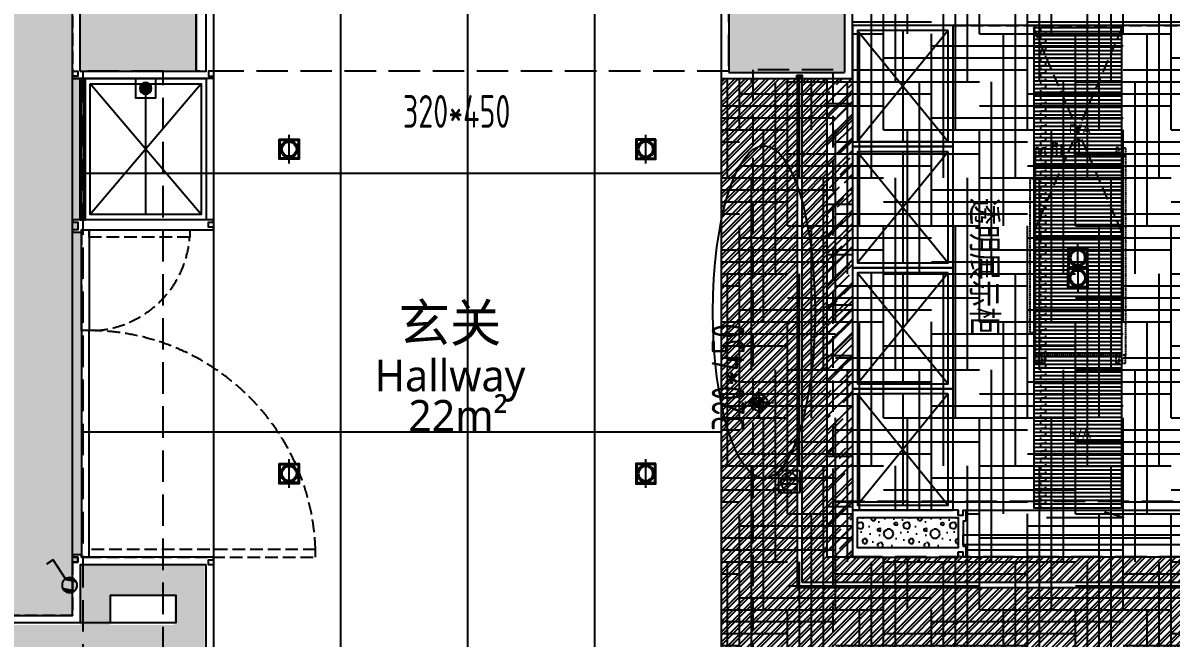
# Model space of a CAD drawing. Header units: millimetres. Extents: x -108767 to 78913, y -380878 to 1470.
# Drawn here: x 11823 to 16382, y -190231 to -187789 of the extents above; entities that cross this region are included whole.
import ezdxf
from ezdxf.enums import TextEntityAlignment as Align

# ---------------------------------------------------------------- set-up
doc = ezdxf.new("R2010")
doc.units = ezdxf.units.MM
doc.header["$LTSCALE"] = 10
doc.set_wipeout_variables(frame=1)
for name, pattern in [('__DASH', [0.35, 0.25, -0.1]), ('DASH', [0.35, 0.25, -0.1]), ('DOTE', [2.42, 2, -0.2, 0.02, -0.2])]:
    doc.linetypes.add(name, pattern=pattern)
for name, color, linetype in [('NW-01-wall(原有墙体)', 255, 'Continuous'), ('NW-01-完成面', 43, 'Continuous'), ('NW-01wall(新墙体)', 140, 'Continuous'), ('NW-01梁', 4, 'Continuous'), ('NW-02-fix(到顶家具)', 54, 'Continuous'), ('NW-02-light(平面灯具)', 12, 'Continuous'), ('NW-02-石材完成线', 153, 'Continuous'), ('NW-03-地面铺装', 8, 'Continuous'), ('NW-04-light(天花灯具)', 1, 'Continuous'), ('NW-04-天花造型粗线', 163, 'Continuous'), ('NW-door(门扇)', 12, 'Continuous'), ('NW-完成面（用于平面）', 43, 'Continuous'), ('NW-开关插座', 117, 'Continuous'), ('NW-开关面板', 147, 'Continuous'), ('NW-强弱电插座', 223, 'Continuous'), ('NW-强电插座', 223, 'Continuous'), ('NW-暖通设备', 161, 'Continuous'), ('NW-暖通风口', 33, 'Continuous'), ('PM-02家具', 3, 'Continuous'), ('平面图', 7, 'Continuous')]:
    doc.layers.add(name, color=color, linetype=linetype)
doc.styles.get("Standard").update_dxf_attribs({"font": ''})
doc.styles.add('TSSD_REIN', font='tssdeng.shx', dxfattribs={"width": 0.7, "bigfont": 'hztxt.shx'})
doc.styles.add('宋体', font='', dxfattribs={"width": 0.8})
doc.styles.add('黑体', font='', dxfattribs={"width": 0.8, "height": 3})
doc.styles.get('Standard').set_extended_font_data('SimSun')
doc.styles.get('宋体').set_extended_font_data('SimSun')
doc.styles.get('黑体').set_extended_font_data('Microsoft YaHei')
doc.linetypes.add('铝质LED灯条', pattern='A,12.7,-5.08,["AL.LED",宋体,S=2.54,R=0,X=-2.54,Y=-1.27],-10', length=27.78)
pattern_1 = [(0, (54.42, -56.26), (92.2296, 184.45919), [0, -184.45919]), (0, (-53.5, -81.16), (92.2296, 184.45919), [0, -184.45919]), (0, (6.46, -83), (92.2296, 184.45919), [0, -184.45919]), (0, (71.94, -28.6), (92.2296, 184.45919), [0, -184.45919]), (0, (-4.61, -92.23), (92.2296, 184.45919), [0, -184.45919]), (0, (90.39, 87.62), (92.2296, 184.45919), [0, -184.45919]), (0, (34.12, 72.86), (92.2296, 184.45919), [0, -184.45919]), (0, (63.64, 49.8), (92.2296, 184.45919), [0, -184.45919]), (0, (-86.7, 46.11), (92.2296, 184.45919), [0, -184.45919]), (0, (3.69, 37.81), (92.2296, 184.45919), [0, -184.45919]), (0, (-31.36, -9.22), (92.2296, 184.45919), [0, -184.45919]), (0, (-29.51, -78.4), (92.2296, 184.45919), [0, -184.45919]), (0, (39.66, -85.77), (92.2296, 184.45919), [0, -184.45919]), (0, (90.39, -4.61), (92.2296, 184.45919), [0, -184.45919]), (0, (-82.08, -33.2), (92.2296, 184.45919), [0, -184.45919]), (0, (-66.4, -1.84), (92.2296, 184.45919), [0, -184.45919]), (0, (5.53, -14.76), (92.2296, 184.45919), [0, -184.45919]), (0, (-20.29, -41.5), (92.2296, 184.45919), [0, -184.45919]), (0, (-35.05, 19.37), (92.2296, 184.45919), [0, -184.45919]), (0, (-11.99, 88.54), (92.2296, 184.45919), [0, -184.45919]), (0, (-74.7, -71.94), (92.2296, 184.45919), [0, -184.45919]), (0, (26.75, 50.73), (92.2296, 184.45919), [0, -184.45919]), (0, (-59.03, 53.5), (92.2296, 184.45919), [0, -184.45919]), (0, (-73.78, 77.47), (92.2296, 184.45919), [0, -184.45919]), (130.601294, (79.054, 29.865), (-461.1479683, 553.37757044), [8.09824, -3393.1611]), (18.434949, (65.878, 33.378), (461.1479726, 184.4591883), [8.33302, -1158.28932]), (90, (65.88, 25.47), (92.229595, 184.45919), [7.9054, -361.01297]), (161.565051, (73.784, 22.838), (-461.1479766, 184.459176), [8.33302, -1158.28932]), (53.130102, (73.784, 22.838), (92.229595, 184.459189), [8.78377, -913.51216]), (135, (80.81, -71.15), (-92.229606, 184.459177), [7.45328, -514.2761]), (45, (70.27, -71.15), (92.229594, 184.459189), [7.45328, -514.2761]), (135, (75.54, -76.42), (-92.229606, 184.459177), [7.45328, -514.2761]), (45, (75.54, -76.42), (92.229594, 184.459189), [7.45328, -514.2761]), (116.56505, (-7.9, 52.7), (-1e-05, 368.91837), [9.82055, -196.41107]), (180, (-12.3, 61.49), (-92.2296, 184.45919), [10.54053, -173.91866]), (63.43495, (-27.23, 52.7), (1e-07, 368.91838), [9.82055, -196.41107]), (116.56505, (-22.84, 43.92), (-1e-05, 368.91837), [9.82055, -196.41107]), (0, (-22.84, 43.92), (92.2296, 184.45919), [10.54053, -173.91866]), (63.43495, (-12.3, 43.92), (1e-07, 368.91838), [9.82055, -196.41107]), (107.102728, (61.4864, -9.662), (-276.6887736, 922.29594868), [11.94722, -5005.8852]), (143.972626, (57.973, 1.757), (-1752.362276, 1291.2143235), [11.94722, -2496.96889]), (180, (48.31, 8.78), (-92.2296, 184.45919), [11.4189, -173.04028]), (36.027373, (27.23, 1.757), (1752.3622853, 1291.2143111), [11.94722, -2496.96889]), (71.565051, (23.716, -8.784), (276.6887854, 922.2959447), [11.11069, -1155.51165]), (107.102728, (27.23, -20.203), (-276.6887736, 922.29594868), [11.94722, -5005.8852]), (143.972626, (36.892, -27.23), (-1752.362276, 1291.2143235), [11.94722, -2496.96889]), (0, (36.9, -27.23), (92.2296, 184.45919), [11.4189, -173.04028]), (36.027373, (48.311, -27.23), (1752.3622853, 1291.2143111), [11.94722, -2496.96889]), (71.565051, (57.973, -20.203), (276.6887854, 922.2959447), [11.11069, -1155.51165]), (150.255118, (63.243, 76.419), (-276.6887842, 184.4591867), [7.0817, -1480.07582]), (90, (57.09, 72.905), (92.229595, 184.45919), [7.02702, -361.89135]), (29.744881, (57.095, 72.905), (276.6887837, 184.4591882), [7.0817, -1480.07582]), (116.56505, (20.2, -54.46), (-1e-05, 368.91837), [9.82055, -196.41107]), (168.690067, (15.81, -45.676), (-830.0663521, 184.4591846), [8.95772, -1872.16411]), (41.185925, (0, -50.0675), (2305.7398558, 2029.05106764), [9.33728, -3912.31871]), (90, (0, -58.85), (92.229595, 184.45919), [8.78377, -360.1346]), (138.814074, (7.027, -65), (-2305.7398288, 2029.0510983), [9.33728, -3912.31871]), (16.699244, (7.027, -65), (3043.57661373, 922.29594078), [9.17053, -3842.45037]), (60.945396, (15.811, -62.365), (92.22959487, 184.45918847), [9.04345, -3789.20364]), (109.983106, (-57.0945, 22.838), (-461.14797504, 1291.2143218), [10.28114, -4307.79774]), (155.556045, (-60.608, 32.5), (-1198.98473437, 553.3775561), [10.61347, -4447.04414]), (24.4439547, (-79.932, 32.5), (1198.9847304, 553.37756493), [10.61347, -4447.04414]), (70.0168934, (-83.446, 22.838), (461.1479747, 1291.214322), [10.28114, -4307.79774]), (109.983106, (-79.932, 13.176), (-461.14797504, 1291.2143218), [10.28114, -4307.79774]), (160.016893, (-70.27, 9.662), (-461.1479749, 184.4591814), [10.28114, -2148.75827]), (19.9831065, (-70.27, 9.662), (461.147972, 184.4591895), [10.28114, -2148.75827]), (70.0168934, (-60.608, 13.176), (461.1479747, 1291.214322), [10.28114, -4307.79774]), (122.005383, (11.419, 6.149), (-92.2296072, 184.4591801), [8.2866, -1731.89791]), (18.434949, (-0.878, 10.54), (461.1479726, 184.4591883), [8.33302, -1158.28932]), (90, (-0.88, 2.635), (92.229595, 184.45919), [7.9054, -361.01297]), (161.565051, (7.027, 0), (-461.1479766, 184.459176), [8.33302, -1158.28932]), (54.462322, (7.027, 0), (645.6071612, 922.2959445), [7.55608, -3165.99978]), (116.56505, (-42.16, -38.65), (-1e-05, 368.91837), [9.82055, -196.41107]), (180, (-46.55, -29.86), (-92.2296, 184.45919), [9.66215, -174.79703]), (59.036243, (-61.486, -38.649), (92.2295948, 184.4591881), [10.24355, -2140.9016]), (120.963756, (-56.216, -47.432), (-92.2296071, 184.4591806), [10.24355, -2140.9016]), (0, (-56.22, -47.43), (92.2296, 184.45919), [9.66215, -174.79703]), (63.43495, (-46.55, -47.43), (1e-07, 368.91838), [9.82055, -196.41107])]

# ---------------------------------------------------------------- blocks, each defined once
blk = doc.blocks.new('A$C3F3C3A1A')
at = {"layer": 'PM-02家具', "color": 8}
for p, q in [((25, 8), (-25, 8)), ((0, -11), (0, 26))]:
    blk.add_line(p, q, dxfattribs=at)
at = {"layer": 'PM-02家具', "color": 12}
for points in [[(20, 15), (-20, 15), (-20, 0), (20, 0)], [(-12, 15), (-18, 15), (-18, 18), (-12, 18)], [(-4, 15), (-11, 15), (-11, 18), (-4, 18)], [(3, 15), (-3, 15), (-3, 18), (3, 18)], [(5, 15), (11, 15), (11, 18), (5, 18)], [(13, 15), (19, 15), (19, 18), (13, 18)]]:
    blk.add_lwpolyline(points, close=True, dxfattribs=at)
blk = doc.blocks.new('egfdfsdss')
blk.add_wipeout([(-42623.9, -173749.1), (-42603.9, -173749.1), (-42603.9, -173762.4), (-42623.9, -173762.4)])
at = {"layer": 'NW-01-完成面', "color": 251}
for points in [[(-42623.9, -173749.1), (-42603.9, -173749.1), (-42603.9, -173762.4), (-42623.9, -173762.4)], [(-42622.5, -173751.7), (-42605.2, -173751.7), (-42605.2, -173761.1), (-42622.5, -173761.1)]]:
    blk.add_lwpolyline(points, close=True, dxfattribs=at)
at = {"layer": 'NW-01-完成面', "extrusion": (0, 0, -1), "xscale": 0.3506010712517635, "yscale": 0.3506010712517635, "zscale": -0.3506010712517634, "rotation": 180.0000338488528}
blk.add_blockref('A$C3F3C3A1A', (42613.9, -173751.7), dxfattribs=at)
blk = doc.blocks.new('A$C640C06CE')
at = {"linetype": 'Continuous'}
for p, q in [((0, 611), (0, 534)), ((0, 534), (0, 611)), ((-243, 243), (-213, 213)), ((-213, 213), (-243, 243)), ((-182, 182), (-31, 31)), ((-31, 31), (-182, 182)), ((0, 458), (0, 78)), ((0, 78), (0, 458)), ((31, 31), (182, 182)), ((182, 182), (31, 31)), ((213, 213), (243, 243)), ((243, 243), (213, 213)), ((611, 0), (534, 0)), ((534, 0), (611, 0)), ((-611, 0), (-534, 0)), ((-534, 0), (-611, 0)), ((-458, 0), (-78, 0)), ((-78, 0), (-458, 0)), ((-243, -243), (-213, -213)), ((-213, -213), (-243, -243)), ((-182, -182), (-31, -31)), ((-31, -31), (-182, -182)), ((0, -78), (0, -458)), ((0, -458), (0, -78)), ((31, -31), (182, -182)), ((182, -182), (31, -31)), ((78, 0), (458, 0)), ((458, 0), (78, 0)), ((213, -213), (243, -243)), ((243, -243), (213, -213)), ((0, -534), (0, -611)), ((0, -611), (0, -534))]:
    blk.add_line(p, q, dxfattribs=at)
at = {"linetype": 'Continuous', "extrusion": (0, 0, -1)}
for major_axis, start_param, end_param in [((-358, 1), -0.003333, 0.613772), ((349, 78), 4.06277, 4.162216), ((349, 78), 4.06277, 4.162216), ((-358, 0), 0.888621, 2.252972), ((78.3, 0), 0.000513, 6.283698), ((78.3, 1), 3.385592, 4.494095), ((-39.1, 0.4), 3.131185, 9.41437), ((39.1, 0.4), 3.382419, 4.490922), ((-39.1, 0.4), 1.792263, 2.900766), ((-78.3, 1), 1.78909, 2.897593), ((-349, 78), 2.120969, 2.220415), ((-349, 78), 2.120969, 2.220415), ((358, 1), -0.613772, 0.003333), ((358, 1), 2.52782, 3.144925), ((-349, 78), -1.020623, -0.921177), ((-349, 78), -1.020623, -0.921177), ((-358, 0), 4.030214, 5.394564), ((-78.3, 1), -1.352502, -0.243999), ((-39.1, 0.4), -1.349329, -0.240826), ((39.1, 0.4), 0.240826, 1.349329), ((78.3, 1), 0.243999, 1.352502), ((349, 78), 0.921177, 1.020623), ((349, 78), 0.921177, 1.020623), ((-358, 1), 3.13826, 3.755365)]:
    blk.add_ellipse((0, 0), major_axis=major_axis, ratio=1, start_param=start_param, end_param=end_param, dxfattribs=at)
at = {"linetype": 'Continuous'}
for major_axis, start_param, end_param in [((-171, 105), 0.467757, 0.567203), ((-171, 105), 0.467757, 0.567203), ((-144, 140), -0.014456, 0.602649), ((-141, 143), -0.608759, 0.008346), ((-32.1, 30.1), 3.109878, 9.393063), ((-32.1, 30.1), 0.2, 1.308503), ((-14.8, 16.2), 3.186593, 9.469778), ((-31, 31.2), -1.336602, -0.228099), ((-15.1, 16), 0.25847, 1.366973), ((-146, 139), -0.825662, -0.726216), ((-146, 139), -0.825662, -0.726216), ((-16.1, 15), -1.374959, -0.266456), ((-15.1, 16), 3.400063, 4.508566), ((-143, 142), 4.028499, 5.392849), ((-32.1, 30.1), 3.341592, 4.450095), ((-171, 105), 3.609349, 3.708795), ((-171, 105), 3.609349, 3.708795), ((-143, 142), 0.886906, 2.251257), ((-31, 31.2), 1.804991, 2.913494), ((-16.1, 15), 1.766633, 2.875136), ((-146, 139), 2.315931, 2.415377), ((-146, 139), 2.315931, 2.415377), ((-141, 143), 2.532833, 3.149938), ((-144, 140), 3.127137, 3.744242)]:
    blk.add_ellipse((0, 0), major_axis=major_axis, ratio=1, start_param=start_param, end_param=end_param, dxfattribs=at)
blk = doc.blocks.new('*U246')
at = {"layer": 'NW-04-light(天花灯具)', "xscale": 0.004891755631052408, "yscale": 0.004891755631052408, "zscale": 0.004891755631052408, "rotation": 180}
blk.add_blockref('A$C640C06CE', (150846.46, -14076.76), dxfattribs=at)
blk = doc.blocks.new('嵌入式射灯1')
at = {"color": 250, "linetype": 'DOTE', "ltscale": 30}
blk.add_line((0, 100), (0, -100), dxfattribs=at)
blk.add_lwpolyline([(-100, 0, 0, 0, 0), (100, 0, 30, 0, 0), (154.9, 0, 0, 0, 0)], format="xyseb", dxfattribs=at)
blk.add_circle((0, 0), 60)
at = {"color": 250}
blk.add_circle((0, 0), 50, dxfattribs=at)
blk = doc.blocks.new('*U237')
at = {"layer": 'NW-04-light(天花灯具)', "color": 1, "ltscale": 15}
blk.add_lwpolyline([(150844.17, -14074.61), (150848.37, -14074.61), (150848.37, -14078.82), (150844.17, -14078.82)], close=True, dxfattribs=at)
at = {"layer": 'NW-04-light(天花灯具)', "color": 8, "ltscale": 15}
blk.add_lwpolyline([(150844.38, -14074.82), (150848.16, -14074.82), (150848.16, -14078.61), (150844.38, -14078.61)], close=True, dxfattribs=at)
at = {"layer": 'NW-04-light(天花灯具)', "color": 1, "linetype": 'DASH', "ltscale": 15, "xscale": 0.03000000000000001, "yscale": 0.03000000000000001, "zscale": 0.03000000000000001, "rotation": 180.0000000002703}
blk.add_blockref('嵌入式射灯1', (150846.27, -14076.71), dxfattribs=at)
blk = doc.blocks.new('fdsaghfjkd')
at = {"layer": 'NW-暖通风口', "color": 250, "linetype": '__DASH', "ltscale": 0.5}
for p, q in [((-474.8, -12.6), (-474.8, 0)), ((-474.8, 0), (-439.2, 0)), ((-439.2, -396.2), (-439.2, 0)), ((-439.2, 0), (439.2, 0)), ((-340.1, 0), (-340.1, 23.8)), ((-340.1, 23.8), (340.1, 23.8)), ((340.1, 23.8), (340.1, 0)), ((439.2, 0), (439.2, -396.2)), ((439.2, -396.2), (439.2, 0)), ((474.8, 0), (439.2, 0)), ((474.8, -12.6), (474.8, 0)), ((-474.8, -12.6), (-453.4, -12.6)), ((-453.4, -28), (-474.8, -28)), ((-474.8, -28), (-474.8, -40.6)), ((-474.8, -40.6), (-439.2, -40.6)), ((474.8, -40.6), (439.2, -40.6)), ((474.8, -12.6), (453.4, -12.6)), ((453.4, -28), (474.8, -28)), ((474.8, -28), (474.8, -40.6)), ((439.2, -75.5), (483.4, -75.5)), ((439.2, -93.3), (483.4, -93.3)), ((483.4, -75.5), (483.4, -84.4)), ((483.4, -78.5), (487.3, -78.5)), ((483.4, -93.3), (483.4, -84.4)), ((483.4, -90.2), (487.3, -90.2)), ((487.3, -94.7), (487.3, -74.1)), ((487.3, -74.1), (496.6, -74.1)), ((487.3, -94.7), (496.6, -94.7)), ((496.6, -74.1), (497.1, -74.6)), ((496.6, -94.7), (497.1, -94.1)), ((497.1, -74.6), (497.1, -94.1)), ((439.2, -114.3), (474.5, -114.3)), ((439.2, -124.1), (474.5, -124.1)), ((474.5, -114.3), (474.5, -119.2)), ((474.5, -117.3), (478.4, -117.3)), ((474.5, -124.1), (474.5, -119.2)), ((474.5, -121.1), (478.4, -121.1)), ((478.4, -125.5), (478.4, -112.8)), ((478.4, -112.8), (487.7, -112.8)), ((478.4, -125.5), (487.7, -125.5)), ((487.7, -112.8), (488.2, -113.4)), ((487.7, -125.5), (488.2, -125)), ((488.2, -113.4), (488.2, -125)), ((439.2, -174), (500.1, -174)), ((439.2, -191.8), (500.1, -191.8)), ((500.1, -174), (500.1, -182.9)), ((500.1, -177), (504, -177)), ((500.1, -191.8), (500.1, -182.9)), ((500.1, -188.7), (504, -188.7)), ((504, -193.2), (504, -172.6)), ((504, -172.6), (513.3, -172.6)), ((504, -193.2), (513.3, -193.2)), ((513.3, -172.6), (513.8, -173.1)), ((513.3, -193.2), (513.8, -192.6)), ((513.8, -173.1), (513.8, -192.6)), ((-474.8, -368.2), (-474.8, -355.6)), ((-474.8, -355.6), (-439.2, -355.6)), ((-453.4, -368.2), (-474.8, -368.2)), ((-474.8, -383.7), (-474.8, -396.2)), ((-474.8, -383.7), (-453.4, -383.7)), ((-474.8, -396.2), (-439.2, -396.2)), ((439.2, -396.2), (-439.2, -396.2)), ((474.8, -355.6), (439.2, -355.6)), ((474.8, -396.2), (439.2, -396.2)), ((453.4, -368.2), (474.8, -368.2)), ((474.8, -383.7), (453.4, -383.7)), ((474.8, -368.2), (474.8, -355.6)), ((474.8, -383.7), (474.8, -396.2))]:
    blk.add_line(p, q, dxfattribs=at)
for centre, start, end in [((-453.4, -20.3), 270, 90), ((453.4, -20.3), 90, 270), ((-453.4, -375.9), 270, 90), ((453.4, -375.9), 90, 270)]:
    blk.add_arc(centre, 7.74, start, end, dxfattribs=at)
blk = doc.blocks.new('A$C3a48497c')
at = {"layer": 'NW-01梁', "linetype": 'DASH', "ltscale": 50}
for points in [[(-7146, 4013), (-5032, 4013), (-5032, 3693), (-7146, 3693)], [(-4936, 590), (-4616, 590), (-4616, 3698), (-4936, 3698)], [(-7597, -1788), (-7277, -1788), (-7277, 3693), (-7597, 3693)], [(-1796, 1765), (-4616, 1765), (-4616, 1985), (-1796, 1985)]]:
    blk.add_lwpolyline(points, close=True, dxfattribs=at)
at = {"layer": 'NW-01梁', "color": 251, "style": 'TSSD_REIN', "width": 0.7}
blk.add_text('320*450', height=130, dxfattribs=at).set_placement((-6325.2, 3467.9))
blk.add_text('320*450', height=130, rotation=90, dxfattribs=at).set_placement((-4968.7, 2264.2))
blk = doc.blocks.new('*U61')
h = blk.add_hatch(color=256)
h.dxf.hatch_style = 1
edge = h.paths.add_edge_path()
edge.add_arc((0, 40), 30, 0, 360)
blk.add_lwpolyline([(-50, -10), (50, -10), (50, 90), (-50, 90)], close=True)
blk.add_circle((0, 40), 30)
blk = doc.blocks.new('*U264')
at = {"layer": 'NW-强电插座', "xscale": 0.7704166666280803, "yscale": 0.7704166666280803, "zscale": 0.7704166666280803}
blk.add_blockref('*U61', (225.9, 1986.4), dxfattribs=at)
blk = doc.blocks.new('ERWQEWQEWQEWQ')
at = {"layer": 'NW-强弱电插座'}
for p, q in [((0, 2.96), (2.96, 2.96)), ((0, 0), (0, 2.96)), ((0.34, 1.77), (2.63, 1.77)), ((2.96, 2.96), (2.96, 0)), ((2.96, 0), (0, 0)), ((0.34, 1.18), (2.63, 1.18))]:
    blk.add_line(p, q, dxfattribs=at)
blk.add_circle((1.48, 1.48), 1.18, dxfattribs=at)
blk = doc.blocks.new('*U259')
at = {"layer": 'NW-强电插座', "xscale": 29.12917476678007, "yscale": 29.12917476678007, "zscale": 29.12917476678007}
blk.add_blockref('ERWQEWQEWQEWQ', (182.8, 1978.7), dxfattribs=at)
blk = doc.blocks.new('_LINKPT1')
blk.add_line((0, 0), (0, 0))
blk = doc.blocks.new('fgregrt')
at = {"layer": 'NW-开关面板'}
for p, q in [((5135.44, -371.79), (5136.16, -371.07)), ((5137.56, -373.9), (5135.44, -371.79))]:
    blk.add_line(p, q, dxfattribs=at)
blk.add_circle((5138.27, -374.61), 1, dxfattribs=at)
for points in [[(5137.27, -374.61), (5137.27, -374.61), (5137.4, -375.11), (5137.4, -374.11)], [(5137.4, -375.11), (5137.4, -374.11), (5137.77, -375.48), (5137.77, -373.74)], [(5137.77, -375.48), (5137.77, -373.74), (5138.27, -375.61), (5138.27, -373.61)], [(5138.77, -375.48), (5138.77, -373.74), (5138.27, -375.61), (5138.27, -373.61)], [(5139.14, -375.11), (5139.14, -374.11), (5138.77, -375.48), (5138.77, -373.74)], [(5139.27, -374.61), (5139.27, -374.61), (5139.14, -375.11), (5139.14, -374.11)]]:
    blk.add_solid(points, dxfattribs=at)
at = {"layer": 'NW-开关面板', "xscale": 4.805045045043872, "yscale": 4.805045045043872, "zscale": 4.805045045043872, "rotation": 90}
for p in [(5137.27, -374.61), (5138.27, -373.61), (5139.27, -374.61)]:
    blk.add_blockref('_LINKPT1', p, dxfattribs=at)
at = {"layer": 'NW-开关面板', "width": 0.8, "flags": 9}
blk.add_attdef('A', (5139.27, -374.61), '', height=0.0000961, rotation=90, dxfattribs=at)
blk = doc.blocks.new('*U267')
at = {"layer": 'NW-开关插座', "xscale": 30.1, "yscale": 30.1, "zscale": 30.1}
blk.add_blockref('fgregrt', (-154436, 13289.8), dxfattribs=at)
blk = doc.blocks.new('gsdgsdfdsfgsd')
at = {"layer": 'NW-03-地面铺装', "color": 250}
for p, q in [((13083.9, -184279.5), (13083.9, -193480.5)), ((13587.9, -184279.5), (13587.9, -193480.5)), ((14091.9, -184279.5), (14091.9, -193480.5)), ((12579.9, -188010.5), (12579.9, -188570.5)), ((14595.9, -188386.8), (12049.9, -188386.8)), ((12579.9, -188610.5), (12579.9, -189910.5)), ((14595.9, -189413.6), (12054.9, -189413.6))]:
    blk.add_line(p, q, dxfattribs=at)
at = {"layer": 'NW-03-地面铺装', "linetype": 'DASH', "ltscale": 20}
blk.add_lwpolyline([(14595.9, -184509.5), (14595.9, -187480.5), (14595.9, -188010.5), (14595.9, -190440.5), (19621.9, -190440.5)], dxfattribs=at)

msp = doc.modelspace()

# ---------------------------------------------------------------- hatches: boundary and pattern name
at = {"layer": 'NW-01-wall(原有墙体)'}
h = msp.add_hatch(color=250, dxfattribs=at)
h.dxf.hatch_style = 1
h.paths.add_polyline_path([(12510.9, -187510.5), (12049.9, -187510.5), (12049.9, -187980.5), (12510.9, -187980.5)])
h = msp.add_hatch(color=250, dxfattribs=at)
h.dxf.hatch_style = 1
h.paths.add_polyline_path([(15086.7, -187519.5), (14625.9, -187519.5), (14625.9, -187986.5), (15086.7, -187986.5), (15086.7, -187763.5)])
at = {"layer": 'NW-02-fix(到顶家具)', "linetype": 'Continuous'}
h = msp.add_hatch(dxfattribs=at)
h.set_pattern_fill('AR-RROOF', color=250, scale=2, angle=45)
h.set_pattern_definition([(45, (0, -2851), (43.10523, 114.947278), [762, -101.6, 254, -50.8]), (45, (29.814, -2785.265), (-83.695987, 11.853938), [152.4, -16.764, 304.8, -38.1]), (45, (-12.572, -2802.507), (162.722241, 210.856414), [406.4, -71.12, 203.2, -50.8])])
h.paths.add_polyline_path([(15016.7, -188010.5), (15116.7, -188010.5), (15116.7, -189910.5), (15016.7, -189910.5)])
at = {"layer": 'NW-03-地面铺装'}
h = msp.add_hatch(dxfattribs=at)
h.set_pattern_fill('AR-SAND', color=250, scale=3)
h.paths.add_polyline_path([(6305.9, -184359.5), (6592.9, -184359.5), (6592.9, -184209.5), (12019.9, -184209.5), (12019.9, -184509.5), (12049.9, -184509.5), (12049.9, -187480.5), (12019.9, -187480.5), (12019.9, -188010.5), (12049.9, -188010.5), (12049.9, -188570.5), (12019.9, -188570.5), (12019.9, -188575.5), (12019.9, -188580.5), (12039.9, -188580.5), (12039.9, -188610.5), (12019.9, -188610.5), (12019.9, -188620.5), (12054.9, -188620.5), (12054.9, -189900.5), (12019.9, -189900.5), (12019.9, -189910.5), (12039.9, -189910.5), (12039.9, -189930.5), (12019.9, -189930.5), (12019.9, -190141.5), (6592.9, -190141.5), (6592.9, -189628.5), (6305.9, -189628.5)])
at = {"layer": 'NW-04-天花造型粗线'}
h = msp.add_hatch(dxfattribs=at)
h.set_pattern_fill('AR-SAND', color=250, scale=3)
h.paths.add_polyline_path([(12019.9, -190141.5), (11030.3, -190141.5), (11030.3, -184209.5), (12019.9, -184209.5)])
h = msp.add_hatch(dxfattribs=at)
h.set_pattern_fill('ANSI32', color=250, scale=3)
h.paths.add_polyline_path([(19624.9, -190030.5), (14896.7, -190030.5), (14896.7, -188010.5), (14595.9, -188010.5), (14595.9, -190430.5), (19624.9, -190430.5)])
at = {"layer": '平面图'}
h = msp.add_hatch(dxfattribs=at)
h.set_pattern_fill('14砌块砖隔墙', color=250, scale=184.459189, style=0, pattern_type=2)
h.set_pattern_definition(pattern_1)
h.paths.add_polyline_path([(15136.7, -189753.5), (15536.7, -189753.5), (15536.7, -189873.5), (15136.7, -189873.5)])
h = msp.add_hatch(dxfattribs=at)
h.set_pattern_fill('14砌块砖隔墙', color=250, scale=184.459189, style=0, pattern_type=2)
h.set_pattern_definition(pattern_1)
h.paths.add_polyline_path([(12169.9, -190179.2), (12169.9, -190063.3), (12424.2, -190063.3), (12424.2, -190179.2)], flags=16)
h.paths.add_polyline_path([(12544.2, -189940.5), (12049.9, -189940.5), (12049.9, -190179.2), (7865.9, -190179.2), (7865.9, -190286.9), (7865.9, -190306.9), (7865.9, -193580.5), (7985.9, -193580.5), (7985.9, -190299.2), (11182.2, -190299.2), (12544.2, -190299.2)])

# ---------------------------------------------------------------- linework, layer by layer
at = {"layer": 'NW-01-wall(原有墙体)'}
for p, q in [((12049.9, -187980.5), (12049.9, -187510.5)), ((12510.9, -187980.5), (12510.9, -187510.5)), ((14625.9, -187519.5), (14625.9, -187986.5)), ((15086.7, -187986.5), (15086.7, -187519.5)), ((12049.9, -187980.5), (12510.9, -187980.5)), ((14625.9, -187986.5), (15084.9, -187986.5))]:
    msp.add_line(p, q, dxfattribs=at)
msp.add_lwpolyline([(12549.9, -187510.5), (12510.9, -187510.5), (12510.9, -187980.5), (12549.9, -187980.5)], close=True, dxfattribs=at)
at = {"layer": 'NW-01wall(新墙体)'}
for points in [[(15136.7, -189753.5), (15536.7, -189753.5), (15536.7, -189873.5), (15136.7, -189873.5)], [(12549.9, -189941.5), (12049.9, -189941.5), (12049.9, -190171.5), (7865.9, -190171.5), (7865.9, -190279.2), (7865.9, -190299.2), (7865.9, -193580.5), (7985.9, -193580.5), (7985.9, -190291.5), (11182.2, -190291.5), (12549.9, -190291.5)]]:
    msp.add_lwpolyline(points, close=True, dxfattribs=at)
msp.add_lwpolyline([(12169.9, -190171.5), (12169.9, -190061.5), (12429.9, -190061.5), (12429.9, -190171.5), (12049.9, -190171.5)], dxfattribs=at)
at = {"layer": 'NW-02-fix(到顶家具)', "color": 8, "ltscale": 10}
for p, q in [((15496.7, -187819.5), (15136.7, -188260.5)), ((15136.7, -187819.5), (15496.7, -188260.5)), ((12049.9, -188015.5), (12049.9, -188565.5)), ((12069.9, -188015.5), (12069.9, -188565.5)), ((12529.9, -188550.5), (12089.9, -188030.5)), ((12529.9, -188030.5), (12089.9, -188550.5)), ((15496.7, -188300.5), (15136.7, -188741.5)), ((15136.7, -188300.5), (15496.7, -188741.5)), ((15496.7, -188781.5), (15136.7, -189222.5)), ((15136.7, -188781.5), (15496.7, -189222.5)), ((15496.7, -189262.5), (15136.7, -189703.5)), ((15136.7, -189262.5), (15496.7, -189703.5))]:
    msp.add_line(p, q, dxfattribs=at)
at = {"layer": 'NW-02-fix(到顶家具)', "color": 251, "ltscale": 10}
for p, q in [((15116.7, -188110.5), (15016.7, -188110.5)), ((15116.7, -188310.5), (15016.7, -188310.5)), ((15116.7, -188510.5), (15016.7, -188510.5)), ((15116.7, -188710.5), (15016.7, -188710.5)), ((15116.7, -188910.5), (15016.7, -188910.5)), ((15116.7, -189110.5), (15016.7, -189110.5)), ((15116.7, -189310.5), (15016.7, -189310.5)), ((15116.7, -189510.5), (15016.7, -189510.5)), ((15116.7, -189710.5), (15016.7, -189710.5))]:
    msp.add_line(p, q, dxfattribs=at)
at = {"layer": 'NW-02-fix(到顶家具)', "ltscale": 10}
for points in [[(19994.9, -187199.5), (19994.9, -187799.5), (15116.7, -187799.5), (15116.7, -187199.5)], [(15516.7, -187799.5), (15116.7, -187799.5), (15116.7, -188280.5), (15516.7, -188280.5)], [(12049.9, -188010.5), (12549.9, -188010.5), (12549.9, -188570.5), (12049.9, -188570.5)], [(12069.9, -188010.5), (12549.9, -188010.5), (12549.9, -188570.5), (12069.9, -188570.5)], [(15016.7, -188010.5), (15116.7, -188010.5), (15116.7, -189910.5), (15016.7, -189910.5)], [(15516.7, -188280.5), (15116.7, -188280.5), (15116.7, -188761.5), (15516.7, -188761.5)], [(15516.7, -188761.5), (15116.7, -188761.5), (15116.7, -189242.5), (15516.7, -189242.5)], [(15516.7, -189242.5), (15116.7, -189242.5), (15116.7, -189723.5), (15516.7, -189723.5)]]:
    msp.add_lwpolyline(points, close=True, dxfattribs=at)
at = {"layer": 'NW-02-fix(到顶家具)', "color": 8, "ltscale": 10}
for points in [[(15496.7, -187819.5), (15136.7, -187819.5), (15136.7, -188260.5), (15496.7, -188260.5)], [(12089.9, -188030.5), (12529.9, -188030.5), (12529.9, -188550.5), (12089.9, -188550.5)], [(15496.7, -188300.5), (15136.7, -188300.5), (15136.7, -188741.5), (15496.7, -188741.5)], [(15496.7, -188781.5), (15136.7, -188781.5), (15136.7, -189222.5), (15496.7, -189222.5)], [(15496.7, -189262.5), (15136.7, -189262.5), (15136.7, -189703.5), (15496.7, -189703.5)]]:
    msp.add_lwpolyline(points, close=True, dxfattribs=at)
at = {"layer": 'NW-02-fix(到顶家具)', "ltscale": 10}
for points in [[(12055.9, -188030.5), (12049.9, -188030.5), (12049.9, -188025.5), (12052.9, -188025.5), (12052.9, -188015.5), (12049.9, -188015.5), (12049.9, -188010.5), (12069.9, -188010.5), (12069.9, -188015.5), (12066.9, -188015.5), (12066.9, -188025.5), (12069.9, -188025.5), (12069.9, -188030.5), (12063.9, -188030.5)], [(12055.9, -188550.5), (12049.9, -188550.5), (12049.9, -188555.5), (12052.9, -188555.5), (12052.9, -188565.5), (12049.9, -188565.5), (12049.9, -188570.5), (12069.9, -188570.5), (12069.9, -188565.5), (12066.9, -188565.5), (12066.9, -188555.5), (12069.9, -188555.5), (12069.9, -188550.5), (12063.9, -188550.5)]]:
    msp.add_lwpolyline(points, dxfattribs=at)
at = {"layer": 'NW-02-fix(到顶家具)', "color": 251, "ltscale": 10}
msp.add_lwpolyline([(12055.9, -188020.5), (12063.9, -188020.5), (12063.9, -188550.5), (12055.9, -188550.5)], close=True, dxfattribs=at)
at = {"layer": 'NW-02-light(平面灯具)', "linetype": '铝质LED灯条'}
for p, q in [((15316.7, -187819.5), (15316.7, -188260.5)), ((12309.9, -188030.5), (12309.9, -188550.5)), ((15316.7, -188300.5), (15316.7, -188741.5)), ((15316.7, -188781.5), (15316.7, -189222.5)), ((15316.7, -189262.5), (15316.7, -189703.5))]:
    msp.add_line(p, q, dxfattribs=at)
at = {"layer": 'NW-02-石材完成线'}
msp.add_ellipse((14765.4, -188936.9), major_axis=(0, 660), ratio=0.307393, dxfattribs=at)
at = {"layer": 'NW-03-地面铺装', "linetype": 'DASH', "ltscale": 20}
msp.add_lwpolyline([(12019.9, -187480.5), (12019.9, -188010.5), (12049.9, -188010.5), (12049.9, -188570.5), (12019.9, -188570.5), (12019.9, -188575.5), (12019.9, -188580.5), (12039.9, -188580.5), (12039.9, -188610.5), (12019.9, -188610.5), (12019.9, -188620.5), (12054.9, -188620.5), (12054.9, -189900.5), (12019.9, -189900.5), (12019.9, -189910.5), (12039.9, -189910.5), (12039.9, -189930.5), (12019.9, -189930.5), (12019.9, -190141.5), (6592.9, -190141.5)], dxfattribs=at)
at = {"layer": 'NW-04-天花造型粗线', "color": 8}
for p, q in [((15836.7, -187824), (16186.7, -187824)), ((15836.7, -187839), (16186.7, -187839)), ((15836.7, -187854), (16186.7, -187854)), ((15836.7, -187869), (16186.7, -187869)), ((15836.7, -187884), (16186.7, -187884)), ((15836.7, -187899), (16186.7, -187899)), ((15836.7, -187914), (16186.7, -187914)), ((15836.7, -187929), (16186.7, -187929)), ((15836.7, -187944), (16186.7, -187944)), ((15836.7, -187959), (16186.7, -187959)), ((15836.7, -187974), (16186.7, -187974)), ((15836.7, -187989), (16186.7, -187989)), ((15836.7, -188004), (16186.7, -188004)), ((15836.7, -188019), (16186.7, -188019)), ((15836.7, -188034), (16186.7, -188034)), ((15836.7, -188049), (16186.7, -188049)), ((15836.7, -188064), (16186.7, -188064)), ((15836.7, -188079), (16186.7, -188079)), ((15836.7, -188094), (16186.7, -188094)), ((15836.7, -188109), (16186.7, -188109)), ((15836.7, -188124), (16186.7, -188124)), ((15836.7, -188139), (16186.7, -188139)), ((15836.7, -188154), (16186.7, -188154)), ((15836.7, -188169), (16186.7, -188169)), ((15836.7, -188184), (16186.7, -188184)), ((15836.7, -188199), (16186.7, -188199)), ((15836.7, -188214), (16186.7, -188214)), ((15836.7, -188229), (16186.7, -188229)), ((15836.7, -188244), (16186.7, -188244)), ((15836.7, -188259), (16186.7, -188259)), ((15836.7, -188274), (16186.7, -188274)), ((15836.7, -188289), (16186.7, -188289)), ((15836.7, -188304), (16186.7, -188304)), ((15836.7, -188319), (16186.7, -188319)), ((15836.7, -188334), (16186.7, -188334)), ((15836.7, -188349), (16186.7, -188349)), ((15836.7, -188364), (16186.7, -188364)), ((15836.7, -188379), (16186.7, -188379)), ((15836.7, -188394), (16186.7, -188394)), ((15836.7, -188409), (16186.7, -188409)), ((15836.7, -188424), (16186.7, -188424)), ((15836.7, -188439), (16186.7, -188439)), ((15836.7, -188454), (16186.7, -188454)), ((15836.7, -188469), (16186.7, -188469)), ((15836.7, -188484), (16186.7, -188484)), ((15836.7, -188499), (16186.7, -188499)), ((15836.7, -188514), (16186.7, -188514)), ((15836.7, -188529), (16186.7, -188529)), ((15836.7, -188544), (16186.7, -188544)), ((15836.7, -188559), (16186.7, -188559)), ((15836.7, -188574), (16186.7, -188574)), ((15836.7, -188589), (16186.7, -188589)), ((15836.7, -188604), (16186.7, -188604)), ((15836.7, -188619), (16186.7, -188619)), ((15836.7, -188634), (16186.7, -188634)), ((15836.7, -188649), (16186.7, -188649)), ((15836.7, -188664), (16186.7, -188664)), ((15836.7, -188679), (16186.7, -188679)), ((15836.7, -188694), (16186.7, -188694)), ((15836.7, -188709), (16186.7, -188709)), ((15836.7, -188724), (16186.7, -188724)), ((15836.7, -188739), (16186.7, -188739)), ((15836.7, -188754), (16186.7, -188754)), ((15836.7, -188769), (16186.7, -188769)), ((15836.7, -188784), (16186.7, -188784)), ((15836.7, -188799), (16186.7, -188799)), ((15836.7, -188814), (16186.7, -188814)), ((15836.7, -188829), (16186.7, -188829)), ((15836.7, -188844), (16186.7, -188844)), ((15836.7, -188859), (16186.7, -188859)), ((15836.7, -188874), (16186.7, -188874)), ((15836.7, -188889), (16186.7, -188889)), ((15836.7, -188904), (16186.7, -188904)), ((15836.7, -188919), (16186.7, -188919)), ((15836.7, -188934), (16186.7, -188934)), ((15836.7, -188949), (16186.7, -188949)), ((15836.7, -188964), (16186.7, -188964)), ((15836.7, -188979), (16186.7, -188979)), ((15836.7, -188994), (16186.7, -188994)), ((15836.7, -189009), (16186.7, -189009)), ((15836.7, -189024), (16186.7, -189024)), ((15836.7, -189039), (16186.7, -189039)), ((15836.7, -189054), (16186.7, -189054)), ((15836.7, -189069), (16186.7, -189069)), ((15836.7, -189084), (16186.7, -189084)), ((15836.7, -189099), (16186.7, -189099)), ((15836.7, -189114), (16186.7, -189114)), ((15836.7, -189129), (16186.7, -189129)), ((15836.7, -189144), (16186.7, -189144)), ((15836.7, -189159), (16186.7, -189159)), ((15836.7, -189174), (16186.7, -189174)), ((15836.7, -189189), (16186.7, -189189)), ((15836.7, -189204), (16186.7, -189204)), ((15836.7, -189219), (16186.7, -189219)), ((15836.7, -189234), (16186.7, -189234)), ((15836.7, -189249), (16186.7, -189249)), ((15836.7, -189264), (16186.7, -189264)), ((15836.7, -189279), (16186.7, -189279)), ((15836.7, -189294), (16186.7, -189294)), ((15836.7, -189309), (16186.7, -189309)), ((15836.7, -189324), (16186.7, -189324)), ((15836.7, -189339), (16186.7, -189339)), ((15836.7, -189354), (16186.7, -189354)), ((15836.7, -189369), (16186.7, -189369)), ((15836.7, -189384), (16186.7, -189384)), ((15836.7, -189399), (16186.7, -189399)), ((15836.7, -189414), (16186.7, -189414)), ((15836.7, -189429), (16186.7, -189429)), ((15836.7, -189444), (16186.7, -189444)), ((15836.7, -189459), (16186.7, -189459)), ((15836.7, -189474), (16186.7, -189474)), ((15836.7, -189489), (16186.7, -189489)), ((15836.7, -189504), (16186.7, -189504)), ((15836.7, -189519), (16186.7, -189519)), ((15836.7, -189534), (16186.7, -189534)), ((15836.7, -189549), (16186.7, -189549)), ((15836.7, -189564), (16186.7, -189564)), ((15836.7, -189579), (16186.7, -189579)), ((15836.7, -189594), (16186.7, -189594)), ((15836.7, -189609), (16186.7, -189609)), ((15836.7, -189624), (16186.7, -189624)), ((15836.7, -189639), (16186.7, -189639)), ((15836.7, -189654), (16186.7, -189654)), ((15836.7, -189669), (16186.7, -189669)), ((15836.7, -189684), (16186.7, -189684)), ((15836.7, -189699), (16186.7, -189699))]:
    msp.add_line(p, q, dxfattribs=at)
at = {"layer": 'NW-04-天花造型粗线'}
for p, q in [((12019.9, -189930.5), (12019.9, -187980.5)), ((12579.9, -187980.5), (12579.9, -189940.5)), ((15566.7, -189723.5), (19174.9, -189723.5)), ((19174.9, -189910.5), (15566.7, -189910.5))]:
    msp.add_line(p, q, dxfattribs=at)
at = {"layer": 'NW-04-天花造型粗线', "color": 161}
msp.add_lwpolyline([(16186.7, -187809), (15836.7, -187809), (15836.7, -189714), (16186.7, -189714)], close=True, dxfattribs=at)
at = {"layer": 'NW-04-天花造型粗线', "color": 251, "linetype": 'DASH', "ltscale": 2}
msp.add_lwpolyline([(15863.6, -187809), (15863.6, -187824), (15883.6, -187824), (15883.6, -187839), (15863.6, -187839), (15863.6, -187854), (15883.6, -187854), (15883.6, -187869), (15863.6, -187869), (15863.6, -187884), (15883.6, -187884), (15883.6, -187899), (15863.6, -187899), (15863.6, -187914), (15883.6, -187914), (15883.6, -187929), (15863.6, -187929), (15863.6, -187944), (15883.6, -187944), (15883.6, -187959), (15863.6, -187959), (15863.6, -187974), (15883.6, -187974), (15883.6, -187989), (15863.6, -187989), (15863.6, -188004), (15883.6, -188004), (15883.6, -188019), (15863.6, -188019), (15863.6, -188034), (15883.6, -188034), (15883.6, -188049), (15863.6, -188049), (15863.6, -188064), (15883.6, -188064), (15883.6, -188079), (15863.6, -188079), (15863.6, -188094), (15883.6, -188094), (15883.6, -188109), (15863.6, -188109), (15863.6, -188124), (15883.6, -188124), (15883.6, -188139), (15863.6, -188139), (15863.6, -188154), (15883.6, -188154), (15883.6, -188169), (15863.6, -188169), (15863.6, -188184), (15883.6, -188184), (15883.6, -188199), (15863.6, -188199), (15863.6, -188214), (15883.6, -188214), (15883.6, -188229), (15863.6, -188229), (15863.6, -188244), (15883.6, -188244), (15883.6, -188259), (15863.6, -188259), (15863.6, -188274), (15883.6, -188274), (15883.6, -188289), (15863.6, -188289), (15863.6, -188304), (15883.6, -188304), (15883.6, -188319), (15863.6, -188319), (15863.6, -188334), (15883.6, -188334), (15883.6, -188349), (15863.6, -188349), (15863.6, -188364), (15883.6, -188364), (15883.6, -188379), (15863.6, -188379), (15863.6, -188394), (15883.6, -188394), (15883.6, -188409), (15863.6, -188409), (15863.6, -188424), (15883.6, -188424), (15883.6, -188439), (15863.6, -188439), (15863.6, -188454), (15883.6, -188454), (15883.6, -188469), (15863.6, -188469), (15863.6, -188484), (15883.6, -188484), (15883.6, -188499), (15863.6, -188499), (15863.6, -188514), (15883.6, -188514), (15883.6, -188529), (15863.6, -188529), (15863.6, -188544), (15883.6, -188544), (15883.6, -188559), (15863.6, -188559), (15863.6, -188574), (15883.6, -188574), (15883.6, -188589), (15863.6, -188589), (15863.6, -188604), (15883.6, -188604), (15883.6, -188619), (15863.6, -188619), (15863.6, -188634), (15883.6, -188634), (15883.6, -188649), (15863.6, -188649), (15863.6, -188664), (15883.6, -188664), (15883.6, -188679), (15863.6, -188679), (15863.6, -188694), (15883.6, -188694), (15883.6, -188709), (15863.6, -188709), (15863.6, -188724), (15883.6, -188724), (15883.6, -188739), (15863.6, -188739), (15863.6, -188754), (15883.6, -188754), (15883.6, -188769), (15863.6, -188769), (15863.6, -188784), (15883.6, -188784), (15883.6, -188799), (15863.6, -188799), (15863.6, -188814), (15883.6, -188814), (15883.6, -188829), (15863.6, -188829), (15863.6, -188844), (15883.6, -188844), (15883.6, -188859), (15863.6, -188859), (15863.6, -188874), (15883.6, -188874), (15883.6, -188889), (15863.6, -188889), (15863.6, -188904), (15883.6, -188904), (15883.6, -188919), (15863.6, -188919), (15863.6, -188934), (15883.6, -188934), (15883.6, -188949), (15863.6, -188949), (15863.6, -188964), (15883.6, -188964), (15883.6, -188979), (15863.6, -188979), (15863.6, -188994), (15883.6, -188994), (15883.6, -189009), (15863.6, -189009), (15863.6, -189024), (15883.6, -189024), (15883.6, -189039), (15863.6, -189039), (15863.6, -189054), (15883.6, -189054), (15883.6, -189069), (15863.6, -189069), (15863.6, -189084), (15883.6, -189084), (15883.6, -189099), (15863.6, -189099), (15863.6, -189114), (15883.6, -189114), (15883.6, -189129), (15863.6, -189129), (15863.6, -189144), (15883.6, -189144), (15883.6, -189159), (15863.6, -189159), (15863.6, -189174), (15883.6, -189174), (15883.6, -189189), (15863.6, -189189), (15863.6, -189204), (15883.6, -189204), (15883.6, -189219), (15863.6, -189219), (15863.6, -189234), (15883.6, -189234), (15883.6, -189249), (15863.6, -189249), (15863.6, -189264), (15883.6, -189264), (15883.6, -189279), (15863.6, -189279), (15863.6, -189294), (15883.6, -189294), (15883.6, -189309), (15863.6, -189309), (15863.6, -189324), (15883.6, -189324), (15883.6, -189339), (15863.6, -189339), (15863.6, -189354), (15883.6, -189354), (15883.6, -189369), (15863.6, -189369), (15863.6, -189384), (15883.6, -189384), (15883.6, -189399), (15863.6, -189399), (15863.6, -189414), (15883.6, -189414), (15883.6, -189429), (15863.6, -189429), (15863.6, -189444), (15883.6, -189444), (15883.6, -189459), (15863.6, -189459), (15863.6, -189474), (15883.6, -189474), (15883.6, -189489), (15863.6, -189489), (15863.6, -189504), (15883.6, -189504), (15883.6, -189519), (15863.6, -189519), (15863.6, -189534), (15883.6, -189534), (15883.6, -189549), (15863.6, -189549), (15863.6, -189564), (15883.6, -189564), (15883.6, -189579), (15863.6, -189579), (15863.6, -189594), (15883.6, -189594), (15883.6, -189609), (15863.6, -189609), (15863.6, -189624), (15883.6, -189624), (15883.6, -189639), (15863.6, -189639), (15863.6, -189654), (15883.6, -189654), (15883.6, -189669), (15863.6, -189669), (15863.6, -189684), (15883.6, -189684), (15883.6, -189699), (15863.6, -189699), (15863.6, -189714)], dxfattribs=at)
at = {"layer": 'NW-door(门扇)'}
for points in [[(12054.9, -188610.5), (12084.9, -188610.5), (12084.9, -189010.5), (12054.9, -189010.5)], [(12084.9, -189010.5), (12054.9, -189010.5), (12054.9, -189910.5), (12084.9, -189910.5)], [(12084.9, -189010.5), (12054.9, -189010.5), (12054.9, -189910.5), (12084.9, -189910.5)], [(15556.7, -189822), (16476.7, -189822), (16476.7, -189862), (15556.7, -189862)]]:
    msp.add_lwpolyline(points, close=True, dxfattribs=at)
at = {"layer": 'NW-door(门扇)', "color": 8, "linetype": 'DASH', "ltscale": 20}
for points in [[(12084.9, -188640.5), (12084.9, -188610.5), (12484.9, -188610.5), (12484.9, -188640.5)], [(12984.8, -189910.6), (12984.8, -189880.6), (12084.8, -189880.6), (12084.8, -189910.6)]]:
    msp.add_lwpolyline(points, close=True, dxfattribs=at)
at = {"layer": 'NW-door(门扇)', "color": 250}
msp.add_lwpolyline([(15887.1, -189753.5), (16193, -189753.5), (16118.5, -189732.4)], dxfattribs=at)
at = {"layer": 'NW-door(门扇)', "color": 8, "linetype": 'DASH', "ltscale": 20}
for centre, radius, start, end in [((12084.9, -188610.5), 401.1, 273.5624, 355.7108), ((12084.8, -189910.6), 900.1, 1.91, 90.0074)]:
    msp.add_arc(centre, radius, start, end, dxfattribs=at)
at = {"layer": 'NW-完成面（用于平面）'}
for p, q in [((12054.9, -189900.5), (12019.9, -189900.5)), ((12054.9, -189910.5), (12054.9, -189900.5)), ((12579.9, -189910.5), (12054.9, -189910.5))]:
    msp.add_line(p, q, dxfattribs=at)
for points in [[(15116.7, -188010.5), (15116.7, -187199.5), (19394.9, -187199.5), (19394.9, -184278.7), (21854.9, -184278.7), (21854.9, -189547.5), (19204.9, -189547.5), (19204.9, -189723.5)], [(15016.7, -187480.5), (14595.9, -187480.5), (14595.9, -188010.5), (15116.7, -188010.5)], [(12019.9, -187980.5), (12019.9, -187510.5)], [(12579.9, -187510.5), (12579.9, -187980.5)], [(12019.9, -187980.5), (12039.9, -187980.5), (12039.9, -188000.5), (12019.9, -188000.5), (12019.9, -188010.5)], [(12579.9, -187980.5), (12559.9, -187980.5), (12559.9, -188000.5), (12579.9, -188000.5), (12579.9, -188010.5)], [(12579.9, -188000.5), (12579.9, -188010.5), (12019.9, -188010.5), (12019.9, -188000.5)], [(15536.7, -189743.5), (15536.7, -189723.5), (15116.7, -189723.5), (15116.7, -189910.5), (15536.7, -189910.5), (15536.7, -189890.5)], [(12019.9, -189930.5), (12039.9, -189930.5), (12039.9, -189910.5), (12019.9, -189910.5), (12019.9, -189900.5)], [(11030.3, -190141.5), (12019.9, -190141.5), (12019.9, -189930.5)], [(12579.9, -189940.5), (12559.9, -189940.5), (12559.9, -189920.5), (12579.9, -189920.5), (12579.9, -189910.5)], [(12579.9, -189940.5), (12579.9, -190443.6)]]:
    msp.add_lwpolyline(points, dxfattribs=at)
msp.add_lwpolyline([(12019.9, -188570.5), (12019.9, -188580.5), (12039.9, -188580.5), (12039.9, -188610.5), (12019.9, -188610.5), (12019.9, -188620.5), (12054.9, -188620.5), (12054.9, -188610.5), (12579.9, -188610.5), (12579.9, -188600.5), (12559.9, -188600.5), (12559.9, -188580.5), (12579.9, -188580.5), (12579.9, -188570.5)], close=True, dxfattribs=at)
at = {"layer": 'NW-完成面（用于平面）', "color": 32}
for points in [[(15536.7, -189723.5), (15536.7, -189743.5), (15556.7, -189743.5), (15556.7, -189723.5), (15566.7, -189723.5), (15566.7, -189767)], [(15566.7, -189767), (15556.7, -189767), (15556.7, -189867), (15566.7, -189867)], [(15566.7, -189867), (15566.7, -189910.5), (15556.7, -189910.5), (15556.7, -189890.5), (15536.7, -189890.5), (15536.7, -189910.5)]]:
    msp.add_lwpolyline(points, dxfattribs=at)
at = {"layer": 'NW-暖通设备', "color": 251, "linetype": 'DASH', "ltscale": 20}
for p, q in [((16186.7, -188619), (15836.7, -187809)), ((16186.7, -187809), (15836.7, -188619))]:
    msp.add_line(p, q, dxfattribs=at)

# ---------------------------------------------------------------- block references
at = {"layer": 'NW-04-light(天花灯具)', "yscale": 19.008, "zscale": 19.008}
for name, p, xscale in [('*U237', (-2854406, 79279.7), 19.008), ('*U237', (2881581.8, 79279.7), -19.008), ('*U246', (-2852543.2, 78274.1), 19.008), ('*U237', (-2854406, 77991.6), 19.008), ('*U237', (2881581.8, 77991.6), -19.008)]:
    msp.add_blockref(name, p, dxfattribs=dict(at, xscale=xscale))
at = {"layer": 'NW-强弱电插座', "xscale": -0.9984580498866216, "yscale": 0.9984580498866216, "zscale": 0.9984580498866216}
for name, p, rotation in [('*U264', (14324, -187823.4), 90), ('*U259', (14641.1, -187591.8), 180), ('*U267', (14022.8, -190207.1), 78.33030639755425)]:
    msp.add_blockref(name, p, dxfattribs=dict(at, rotation=rotation))

# ---------------------------------------------------------------- texts
at = {"color": 40, "style": '黑体'}
for s, height, p in [('玄关', 150, (13518.1, -189055.3)), ('Hallway', 125, (13518.9, -189251.9)), ('22m²', 125, (13551, -189411.4))]:
    msp.add_text(s, height=height, dxfattribs=at).set_placement(p, align=Align.CENTER)
at = {"color": 251, "insert": (15581.3, -188482.3), "char_height": 100, "attachment_point": 7, "rotation": 270, "style": '黑体'}
msp.add_mtext_dynamic_manual_height_columns('{\\fSimSun|b0|i0|c134|p2;透明展示柜}', width=1029.846, gutter_width=12.5, heights=[0], dxfattribs=at)
at = {"layer": 'NW-暖通风口', "color": 40, "style": '黑体'}
for p in [(16019.7, -188212.8, -203.3), (16019.7, -189418.8, -203.3)]:
    msp.add_attdef('R/A', text='', height=42, dxfattribs=at).set_placement(p, align=Align.MIDDLE)

# ---------------------------------------------------------------- next in the draw order: block references
at = {"layer": 'NW-完成面（用于平面）'}
msp.add_blockref('egfdfsdss', (57520.5, -14248), dxfattribs=at)

# ---------------------------------------------------------------- next in the draw order: linework, layer by layer
at = {"layer": 'NW-04-天花造型粗线'}
for points in [[(14595.9, -188010.5), (14595.9, -190430.5), (19621.9, -190430.5)], [(14916.7, -190010.5), (14916.7, -188010.5), (14896.7, -188010.5), (14896.7, -190030.5), (19624.9, -190030.5), (19624.9, -190010.5), (14916.7, -190010.5)]]:
    msp.add_lwpolyline(points, dxfattribs=at)

# ---------------------------------------------------------------- next in the draw order: wipeouts: each hides what was drawn before it
at = {"color": 32}
msp.add_wipeout([(15971.7, -188681.6), (16051.6, -188681.6), (16051.6, -188761.5), (15971.7, -188761.5)], dxfattribs=at).dxf.layer = 'NW-04-天花造型粗线'

# ---------------------------------------------------------------- next in the draw order: hatches: boundary and pattern name
at = {"layer": 'NW-04-天花造型粗线'}
h = msp.add_hatch(dxfattribs=at)
h.set_pattern_fill('ANSI32', color=250, scale=3)
h.set_pattern_definition([(45, (119.9, -0.014), (-20.2055763, 20.2055763), []), (45, (133.37, -0.014), (-20.2055763, 20.2055763), [])])
h.paths.add_polyline_path([(19624.9, -189910.5), (15016.6, -189910.5), (15016.6, -188010.5), (14916.7, -188010.5), (14916.7, -190010.5), (19624.9, -190010.5)])

# ---------------------------------------------------------------- next in the draw order: linework, layer by layer
at = {"layer": 'NW-04-天花造型粗线', "color": 8}
msp.add_lwpolyline([(15974.7, -188684.6), (16048.6, -188684.6), (16048.6, -188758.5), (15974.7, -188758.5)], close=True, dxfattribs=at)

# ---------------------------------------------------------------- next in the draw order: block references
at = {"layer": 'NW-04-light(天花灯具)', "xscale": -19.008, "yscale": 19.008, "zscale": 19.008}
msp.add_blockref('*U237', (2883297.6, 78848.7), dxfattribs=at)

# ---------------------------------------------------------------- next in the draw order: wipeouts: each hides what was drawn before it
at = {"color": 32}
msp.add_wipeout([(15971.7, -188841.4), (16051.6, -188841.4), (16051.6, -188761.5), (15971.7, -188761.5)], dxfattribs=at).dxf.layer = 'NW-04-天花造型粗线'

# ---------------------------------------------------------------- next in the draw order: hatches: boundary and pattern name
at = {"layer": 'NW-03-地面铺装'}
h = msp.add_hatch(dxfattribs=at)
h.set_pattern_fill('HOUND', color=250, scale=30)
h.paths.add_polyline_path([(15116.7, -187199.5), (19394.9, -187199.5), (19394.9, -184278.7), (21854.9, -184278.7), (21854.9, -189547.5), (19204.9, -189547.5), (19204.9, -189743.5), (19184.9, -189743.5), (19184.9, -189723.5), (19174.9, -189723.5), (19174.9, -189767), (19184.9, -189767), (19184.9, -189867), (19174.9, -189867), (19174.9, -189910.5), (15566.7, -189910.5), (15566.7, -189723.5), (15116.7, -189723.5)])
h = msp.add_hatch(dxfattribs=at)
h.set_pattern_fill('HOUND', color=250, scale=30)
h.paths.add_polyline_path([(14595.9, -189910.5), (19624.8, -189910.5), (19624.8, -190440.5), (14595.9, -190440.5)])
h.paths.add_polyline_path([(14595.9, -188010.5), (15116.7, -188010.5), (15116.7, -189910.5), (14595.9, -189910.5)])

# ---------------------------------------------------------------- next in the draw order: linework, layer by layer
at = {"layer": 'NW-03-地面铺装', "linetype": 'DASH', "ltscale": 20}
msp.add_lwpolyline([(15516.7, -189723.5), (15516.7, -187799.5), (19994.9, -187799.5), (19994.9, -184799.5), (21254.9, -184799.5), (21254.9, -188947.5), (19204.9, -188947.5), (19204.9, -189547.5)], dxfattribs=at)
at = {"layer": 'NW-04-天花造型粗线', "color": 8}
msp.add_lwpolyline([(15974.7, -188838.4), (16048.6, -188838.4), (16048.6, -188764.5), (15974.7, -188764.5)], close=True, dxfattribs=at)

# ---------------------------------------------------------------- next in the draw order: block references
at = {"layer": 'NW-01梁'}
msp.add_blockref('A$C3a48497c', (19656.9, -191673.5), dxfattribs=at)
at = {"layer": 'NW-03-地面铺装'}
msp.add_blockref('gsdgsdfdsfgsd', (0, 0), dxfattribs=at)
at = {"layer": 'NW-04-light(天花灯具)', "xscale": 19.008, "yscale": 19.008, "zscale": 19.008, "rotation": 180}
msp.add_blockref('*U237', (2883297.6, -456371.6), dxfattribs=at)
at = {"layer": 'NW-暖通设备', "xscale": 0.9000000034613134, "yscale": 0.9000000034613134, "zscale": 0.9000000034613134, "rotation": 90}
msp.add_blockref('fdsaghfjkd', (15844.1, -188713.1), dxfattribs=at)

doc.saveas('drawing.dxf')
